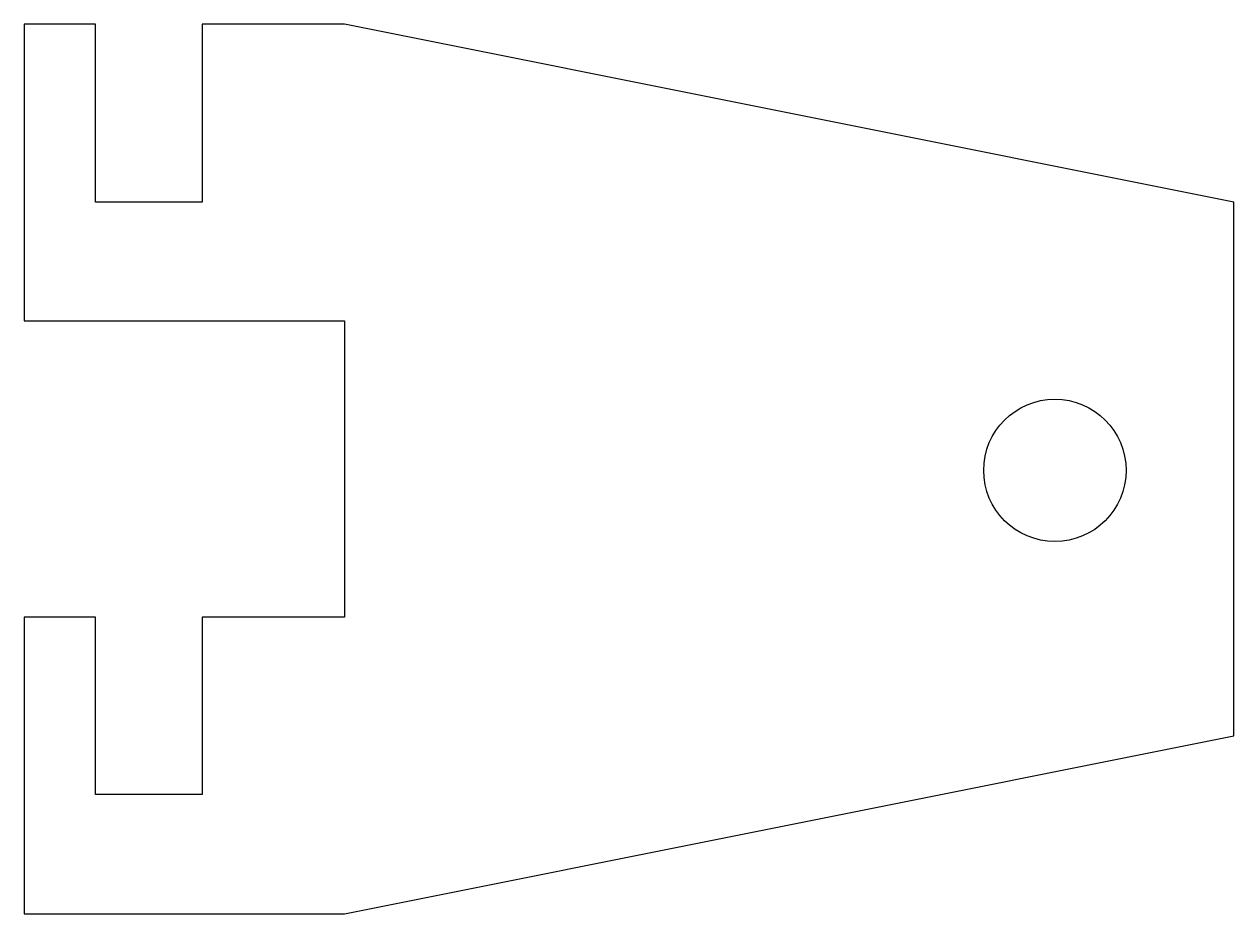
# Model space of a CAD drawing. Header units: millimetres. Extents: x 1591 to 1625, y 45 to 70.
import ezdxf

# ---------------------------------------------------------------- set-up
doc = ezdxf.new("R2010")
doc.units = ezdxf.units.MM
doc.layers.get('0').update_dxf_attribs({"linetype": 'CONTINUOUS'})

msp = doc.modelspace()

# ---------------------------------------------------------------- linework, layer by layer
msp.add_lwpolyline([(1596, 53.333), (1596, 48.35), (1593, 48.35), (1593, 53.333), (1591, 53.333), (1591, 45), (1600, 45), (1625, 50), (1625, 65), (1600, 70), (1596, 70), (1596, 65), (1593, 65), (1593, 70), (1591, 70), (1591, 61.667), (1600, 61.667), (1600, 53.333)], close=True)
msp.add_circle((1619.971, 57.462), 2)

doc.saveas('drawing.dxf')
